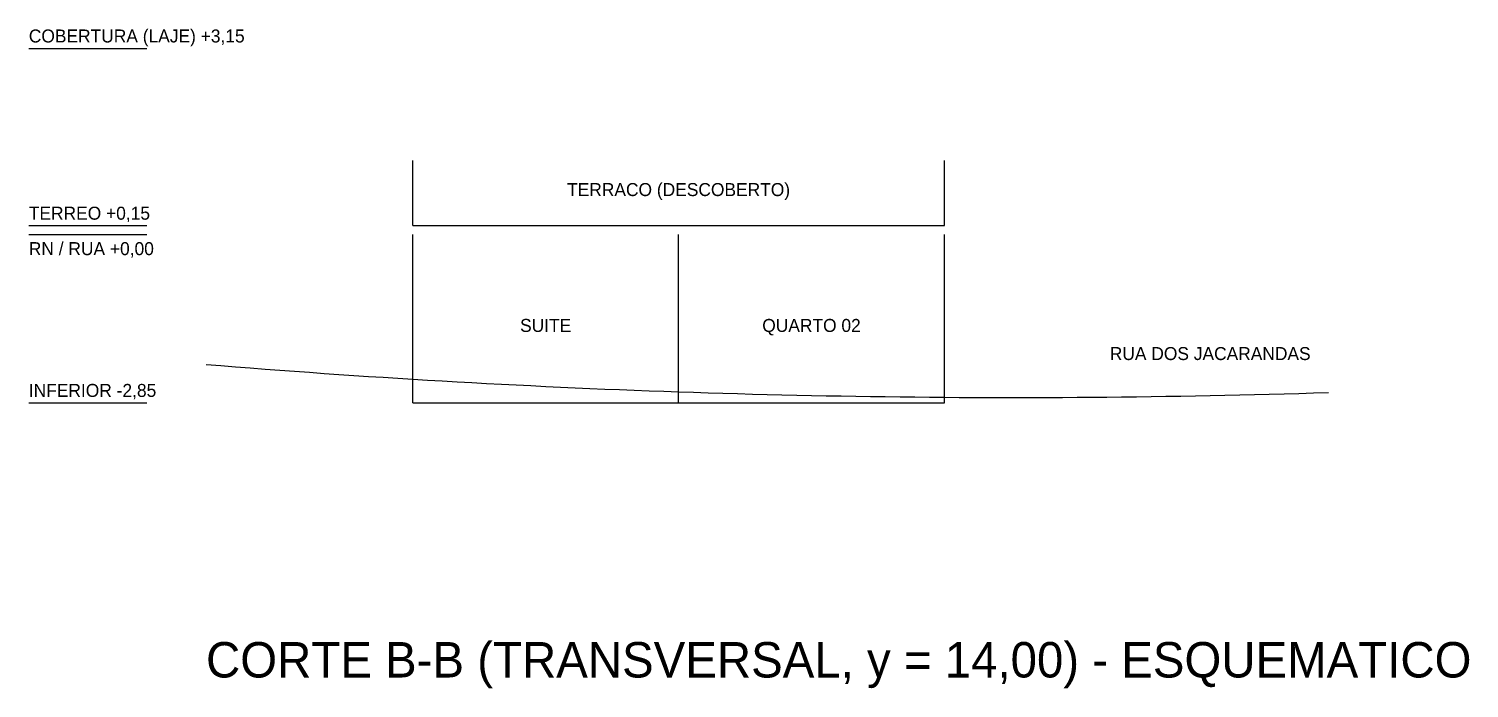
# Model space of a CAD drawing. Header units: metres. Extents: x -5 to 88.6, y -57.7 to 17.5.
# Drawn here: x 35 to 59.38, y -57.68 to -46.52 of the extents above; entities that cross this region are included whole.
import ezdxf
from ezdxf.enums import TextEntityAlignment as Align

# ---------------------------------------------------------------- set-up
doc = ezdxf.new("R2010")
doc.units = ezdxf.units.M
for name, color, linetype in [('AMBIENTES', 7, 'CONTINUOUS'), ('CORTE', 1, 'CONTINUOUS'), ('GUARDA_CORPO', 6, 'CONTINUOUS'), ('NIVEIS', 2, 'CONTINUOUS'), ('TERRENO_CORTE', 3, 'CONTINUOUS'), ('TEXTO', 7, 'CONTINUOUS')]:
    doc.layers.add(name, color=color, linetype=linetype)

msp = doc.modelspace()

# ---------------------------------------------------------------- linework, layer by layer
at = {"layer": 'CORTE'}
for p, q in [((41.5, -49.85), (50.5, -49.85)), ((41.5, -52.85), (41.5, -50)), ((46, -52.85), (46, -50)), ((50.5, -52.85), (50.5, -50)), ((41.5, -52.85), (50.5, -52.85))]:
    msp.add_line(p, q, dxfattribs=at)
at = {"layer": 'GUARDA_CORPO'}
for p, q in [((41.5, -49.85), (41.5, -48.75)), ((50.5, -49.85), (50.5, -48.75))]:
    msp.add_line(p, q, dxfattribs=at)
at = {"layer": 'NIVEIS'}
for p, q in [((35, -46.85), (37, -46.85)), ((35, -49.85), (37, -49.85)), ((35, -50), (37, -50)), ((35, -52.85), (37, -52.85))]:
    msp.add_line(p, q, dxfattribs=at)
at = {"layer": 'TERRENO_CORTE'}
for p, q in [((38, -52.1992), (38.25, -52.2196)), ((38.25, -52.2196), (38.5, -52.2395)), ((38.5, -52.2395), (38.75, -52.2591)), ((38.75, -52.2591), (39, -52.2782)), ((39, -52.2782), (39.25, -52.2971)), ((39.25, -52.2971), (39.5, -52.3155)), ((39.5, -52.3155), (39.75, -52.3336)), ((39.75, -52.3336), (40, -52.3513)), ((40, -52.3513), (40.25, -52.3686)), ((40.25, -52.3686), (40.5, -52.3855)), ((40.5, -52.3855), (40.75, -52.4021)), ((40.75, -52.4021), (41, -52.4183)), ((41, -52.4183), (41.25, -52.4341)), ((41.25, -52.4341), (41.5, -52.4495)), ((41.5, -52.4495), (41.75, -52.4646)), ((41.75, -52.4646), (42, -52.4793)), ((42, -52.4793), (42.25, -52.4936)), ((42.25, -52.4936), (42.5, -52.5075)), ((42.5, -52.5075), (42.75, -52.5211)), ((42.75, -52.5211), (43, -52.5343)), ((43, -52.5343), (43.25, -52.5471)), ((43.25, -52.5471), (43.5, -52.5595)), ((43.5, -52.5595), (43.75, -52.5716)), ((43.75, -52.5716), (44, -52.5832)), ((44, -52.5832), (44.25, -52.5946)), ((44.25, -52.5946), (44.5, -52.6055)), ((44.5, -52.6055), (44.75, -52.6161)), ((44.75, -52.6161), (45, -52.6262)), ((45, -52.6262), (45.25, -52.6361)), ((45.25, -52.6361), (45.5, -52.6455)), ((45.5, -52.6455), (45.75, -52.6546)), ((45.75, -52.6546), (46, -52.6632)), ((46, -52.6632), (46.25, -52.6716)), ((46.25, -52.6716), (46.5, -52.6795)), ((46.5, -52.6795), (46.75, -52.6871)), ((46.75, -52.6871), (47, -52.6942)), ((47, -52.6942), (47.25, -52.7011)), ((47.25, -52.7011), (47.5, -52.7075)), ((47.5, -52.7075), (47.75, -52.7136)), ((47.75, -52.7136), (48, -52.7193)), ((48, -52.7193), (48.25, -52.7246)), ((48.25, -52.7246), (48.5, -52.7295)), ((48.5, -52.7295), (48.75, -52.7341)), ((48.75, -52.7341), (49, -52.7383)), ((49, -52.7383), (49.25, -52.7421)), ((49.25, -52.7421), (49.5, -52.7455)), ((49.5, -52.7455), (49.75, -52.7486)), ((49.75, -52.7486), (50, -52.7512)), ((50, -52.7512), (50.25, -52.7536)), ((50.25, -52.7536), (50.5, -52.7555)), ((50.5, -52.7555), (50.75, -52.7571)), ((50.75, -52.7571), (51, -52.7582)), ((51, -52.7582), (51.25, -52.7591)), ((51.25, -52.7591), (51.5, -52.7595)), ((51.5, -52.7595), (51.75, -52.7596)), ((51.75, -52.7596), (52, -52.7593)), ((52, -52.7593), (52.25, -52.7586)), ((52.25, -52.7586), (52.5, -52.7575)), ((52.5, -52.7575), (52.75, -52.7561)), ((52.75, -52.7561), (53, -52.7542)), ((53, -52.7542), (53.25, -52.7521)), ((53.25, -52.7521), (53.5, -52.7495)), ((53.5, -52.7495), (53.75, -52.7466)), ((53.75, -52.7466), (54, -52.7433)), ((54, -52.7433), (54.25, -52.7396)), ((54.25, -52.7396), (54.5, -52.7355)), ((54.5, -52.7355), (54.75, -52.7311)), ((54.75, -52.7311), (55, -52.7263)), ((55, -52.7263), (55.25, -52.7211)), ((55.25, -52.7211), (55.5, -52.7155)), ((55.5, -52.7155), (55.75, -52.7096)), ((55.75, -52.7096), (56, -52.7032)), ((56, -52.7032), (56.25, -52.6966)), ((56.25, -52.6966), (56.5, -52.6895)), ((56.5, -52.6895), (56.75, -52.6821)), ((56.75, -52.6821), (57, -52.6743))]:
    msp.add_line(p, q, dxfattribs=at)

# ---------------------------------------------------------------- texts
at = {"layer": 'AMBIENTES'}
for s, p in [('TERRACO (DESCOBERTO)', (46, -49.35)), ('SUITE', (43.75, -51.65)), ('QUARTO 02', (48.25, -51.65))]:
    msp.add_text(s, height=0.22, dxfattribs=at).set_placement(p, align=Align.CENTER)
at = {"layer": 'NIVEIS'}
for s, p in [('COBERTURA (LAJE) +3,15', (35, -46.75)), ('TERREO +0,15', (35, -49.75)), ('RN / RUA +0,00', (35, -50.35)), ('INFERIOR -2,85', (35, -52.75))]:
    msp.add_text(s, height=0.22, dxfattribs=at).set_placement(p)
at = {"layer": 'TEXTO'}
msp.add_text('RUA DOS JACARANDAS', height=0.22, dxfattribs=at).set_placement((55, -52.1262), align=Align.CENTER)
msp.add_text('CORTE B-B (TRANSVERSAL, y = 14,00) - ESQUEMATICO', height=0.6, dxfattribs=at).set_placement((38, -57.5))

doc.saveas('drawing.dxf')
